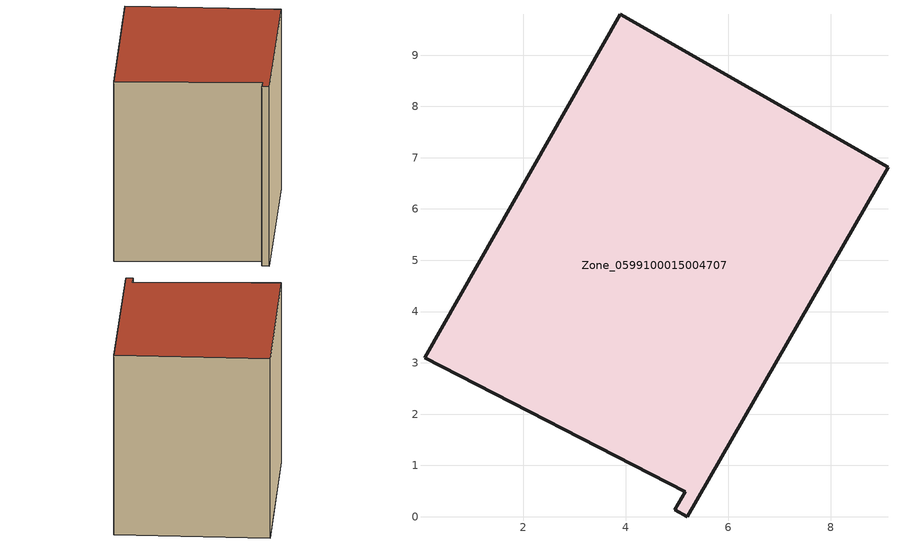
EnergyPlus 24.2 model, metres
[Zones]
Zone_0599100015004707
 floor ground (C_G): 4.95,0.14 5.16,0.49 0.07,3.1 3.9,9.8 9.11,6.81 5.2,0 z0.8
 wall outside (C_F): 5.2,0 9.11,6.81 3.9,9.8 0.07,3.1 5.16,0.49 4.95,0.14 5.2,0 z0.8:8.24
 roof outside (C_R): 5.16,0.49 4.95,0.14 5.2,0 9.11,6.81 3.9,9.8 0.07,3.1 z8.24
[BUILDING]
Pand.0599100015004707: North Axis=0; Terrain=City; Loads Convergence Tolerance Value=0.04; Temperature Convergence Tolerance Value=0.4; Solar Distribution=FullExterior; Maximum Number of Warmup Days=25; Minimum Number of Warmup Days=1
[Site:Location]
Rotterdam.The.Hague.AP_ZH_NLD Design_Conditions: Latitude=51.96; Longitude=4.45; Time Zone=1; Elevation=-4.5
[SITE:GROUNDTEMPERATURE:BUILDINGSURFACE]
18, 18, 18, 18, 18, 18, 18, 18, 18, 18, 18, 18
[MATERIAL] Thermal Absorptance=0.9; Solar Absorptance=0.7; Visible Absorptance=0.7
Name | Roughness | Thickness | Conductivity | Density | Specific Heat
G.TI.1946-1964 | MediumSmooth | 0.15 | 1 | 540 | 1210
F.TI.1946-1964 | Rough | 0.3 | 0.857143 | 1920 | 840
R.TI.1946-1964 | MediumRough | 0.2 | 0.277778 | 1500 | 1000
[CONSTRUCTION]
C_G: G.TI.1946-1964
C_F: F.TI.1946-1964
C_R: R.TI.1946-1964
[ZONE]
Zone_0599100015004707: Type=1; Multiplier=1; Ceiling Height=Autocalculate; Volume=Autocalculate; Floor Area=autocalculate; Part of Total Floor Area=Yes
[ZONEINFILTRATION:DESIGNFLOWRATE]
Infil_Zone_0599100015004707: Zone or ZoneList or Space or SpaceList=Zone_0599100015004707; Schedule=AlwaysOn; Design Flow Rate Calculation Method=Flow/Area; Flow Rate per Floor Area=0.003; Constant Term Coefficient=1; Temperature Term Coefficient=0; Velocity Term Coefficient=0; Velocity Squared Term Coefficient=0
[HVACTEMPLATE:ZONE:IDEALLOADSAIRSYSTEM]
Zone_0599100015004707: Maximum Heating Supply Air Temperature=50; Minimum Cooling Supply Air Temperature=13; Maximum Heating Supply Air Humidity Ratio=0.0156; Minimum Cooling Supply Air Humidity Ratio=0.0077; Heating Limit=NoLimit; Cooling Limit=NoLimit; Dehumidification Control Type=ConstantSensibleHeatRatio; Cooling Sensible Heat Ratio=0.7; Dehumidification Setpoint=60; Humidification Control Type=None; Humidification Setpoint=30; Outdoor Air Method=None; Outdoor Air Flow Rate per Person=0.00944; Outdoor Air Flow Rate per Zone Floor Area=0; Outdoor Air Flow Rate per Zone=0; Demand Controlled Ventilation Type=None; Outdoor Air Economizer Type=NoEconomizer; Heat Recovery Type=None; Sensible Heat Recovery Effectiveness=0.7; Latent Heat Recovery Effectiveness=0.65
[ZONECONTROL:THERMOSTAT]
ThermostatControl_Zone_0599100015004707: Zone or ZoneList=Zone_0599100015004707; Control Type Schedule=DualSetpointControlType; Control 1=Thermostat_Zone_0599100015004707; Temperature Difference Between Cutout And Setpoint=0
[THERMOSTATSETPOINT:DUALSETPOINT]
Thermostat_Zone_0599100015004707: Heating Setpoint Temperature Schedule=HeatingSetpoint_Zone_0599100015004707; Cooling Setpoint Temperature Schedule=CoolingSetpoint_Zone_0599100015004707
[SCHEDULE:COMPACT]
HeatingSetpoint_Zone_0599100015004707: Through: 12/31, For: AllDays, Until: 24:00, 21
CoolingSetpoint_Zone_0599100015004707: Through: 12/31, For: AllDays, Until: 24:00, 24
DualSetpointControlType: Through: 12/31, For: AllDays, Until: 24:00, 4
AlwaysOn: Through: 12/31, For: AllDays, Until: 24:00, 1
